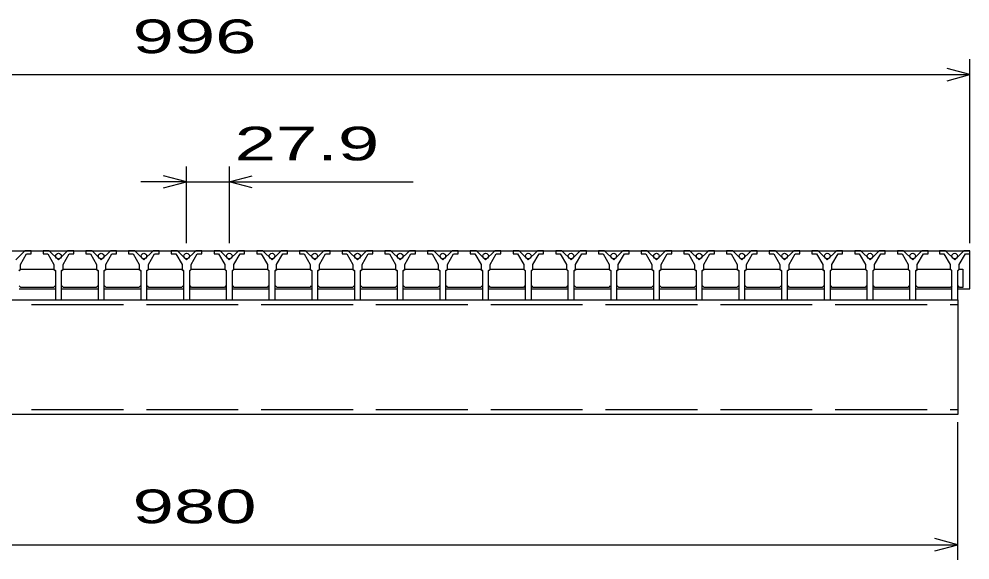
# Model space of a CAD drawing. Units: millimetres, scale not verified. Extents: x -1820 to 1736, y -1282 to 1048.
# Drawn here: x -1039 to -418, y -749 to -396 of the extents above; entities that cross this region are included whole.
import ezdxf
from ezdxf.enums import TextEntityAlignment as Align

# ---------------------------------------------------------------- set-up
doc = ezdxf.new("R2010")
doc.units = ezdxf.units.MM
doc.header["$LTSCALE"] = 10
doc.linetypes.add('DASHED', pattern=[7.5, 6, -1.5])
doc.layers.add('CADPAC_LAYER_0016', color=3, linetype='Continuous', lineweight=25)
doc.layers.add('CADPAC_LAYER_0022', color=2, linetype='Continuous', lineweight=25)
doc.styles.add('ベクトル', font='')
doc.styles.get('ベクトル').set_extended_font_data('ベクトル')

msp = doc.modelspace()

# ---------------------------------------------------------------- linework, layer by layer
at = {"layer": 'CADPAC_LAYER_0016'}
for p, q in [((-1414, -547), (-418, -547)), ((-1035.3, -547), (-1041.3, -553)), ((-1038.3, -556), (-1034.3, -549)), ((-1031.3, -547), (-1035.3, -547)), ((-1034.3, -549), (-1031.3, -549)), ((-1031.3, -549), (-1031.3, -547)), ((-1023.4, -547), (-1023.4, -549)), ((-1019.4, -547), (-1023.4, -547)), ((-1023.4, -549), (-1020.4, -549)), ((-1020.4, -549), (-1016.4, -556)), ((-1013.4, -553), (-1019.4, -547)), ((-1007.4, -547), (-1013.4, -553)), ((-1010.4, -556), (-1006.4, -549)), ((-1003.4, -547), (-1007.4, -547)), ((-1006.4, -549), (-1003.4, -549)), ((-1003.4, -549), (-1003.4, -547)), ((-995.5, -547), (-995.5, -549)), ((-991.5, -547), (-995.5, -547)), ((-995.5, -549), (-992.5, -549)), ((-992.5, -549), (-988.5, -556)), ((-985.5, -553), (-991.5, -547)), ((-979.5, -547), (-985.5, -553)), ((-982.5, -556), (-978.5, -549)), ((-975.5, -547), (-979.5, -547)), ((-978.5, -549), (-975.5, -549)), ((-975.5, -549), (-975.5, -547)), ((-967.6, -547), (-967.6, -549)), ((-963.6, -547), (-967.6, -547)), ((-967.6, -549), (-964.6, -549)), ((-964.6, -549), (-960.6, -556)), ((-957.6, -553), (-963.6, -547)), ((-951.6, -547), (-957.6, -553)), ((-954.6, -556), (-950.6, -549)), ((-947.6, -547), (-951.6, -547)), ((-950.6, -549), (-947.6, -549)), ((-947.6, -549), (-947.6, -547)), ((-939.7, -547), (-939.7, -549)), ((-935.7, -547), (-939.7, -547)), ((-939.7, -549), (-936.7, -549)), ((-936.7, -549), (-932.7, -556)), ((-929.7, -553), (-935.7, -547)), ((-923.7, -547), (-929.7, -553)), ((-926.7, -556), (-922.7, -549)), ((-919.7, -547), (-923.7, -547)), ((-922.7, -549), (-919.7, -549)), ((-919.7, -549), (-919.7, -547)), ((-911.8, -547), (-911.8, -549)), ((-907.8, -547), (-911.8, -547)), ((-911.8, -549), (-908.8, -549)), ((-908.8, -549), (-904.8, -556)), ((-901.8, -553), (-907.8, -547)), ((-895.8, -547), (-901.8, -553)), ((-898.8, -556), (-894.8, -549)), ((-891.8, -547), (-895.8, -547)), ((-894.8, -549), (-891.8, -549)), ((-891.8, -549), (-891.8, -547)), ((-883.9, -547), (-883.9, -549)), ((-879.9, -547), (-883.9, -547)), ((-883.9, -549), (-880.9, -549)), ((-880.9, -549), (-876.9, -556)), ((-873.9, -553), (-879.9, -547)), ((-867.9, -547), (-873.9, -553)), ((-870.9, -556), (-866.9, -549)), ((-863.9, -547), (-867.9, -547)), ((-866.9, -549), (-863.9, -549)), ((-863.9, -549), (-863.9, -547)), ((-856, -547), (-856, -549)), ((-852, -547), (-856, -547)), ((-856, -549), (-853, -549)), ((-853, -549), (-849, -556)), ((-846, -553), (-852, -547)), ((-840, -547), (-846, -553)), ((-843, -556), (-839, -549)), ((-836, -547), (-840, -547)), ((-839, -549), (-836, -549)), ((-836, -549), (-836, -547)), ((-828.1, -547), (-828.1, -549)), ((-824.1, -547), (-828.1, -547)), ((-828.1, -549), (-825.1, -549)), ((-825.1, -549), (-821.1, -556)), ((-818.1, -553), (-824.1, -547)), ((-812.1, -547), (-818.1, -553)), ((-815.1, -556), (-811.1, -549)), ((-808.1, -547), (-812.1, -547)), ((-811.1, -549), (-808.1, -549)), ((-808.1, -549), (-808.1, -547)), ((-800.2, -547), (-800.2, -549)), ((-796.2, -547), (-800.2, -547)), ((-800.2, -549), (-797.2, -549)), ((-797.2, -549), (-793.2, -556)), ((-790.2, -553), (-796.2, -547)), ((-784.2, -547), (-790.2, -553)), ((-787.2, -556), (-783.2, -549)), ((-780.2, -547), (-784.2, -547)), ((-783.2, -549), (-780.2, -549)), ((-780.2, -549), (-780.2, -547)), ((-772.3, -547), (-772.3, -549)), ((-768.3, -547), (-772.3, -547)), ((-772.3, -549), (-769.3, -549)), ((-769.3, -549), (-765.3, -556)), ((-762.3, -553), (-768.3, -547)), ((-756.3, -547), (-762.3, -553)), ((-759.3, -556), (-755.3, -549)), ((-752.3, -547), (-756.3, -547)), ((-755.3, -549), (-752.3, -549)), ((-752.3, -549), (-752.3, -547)), ((-744.4, -547), (-744.4, -549)), ((-740.4, -547), (-744.4, -547)), ((-744.4, -549), (-741.4, -549)), ((-741.4, -549), (-737.4, -556)), ((-734.4, -553), (-740.4, -547)), ((-728.4, -547), (-734.4, -553)), ((-731.4, -556), (-727.4, -549)), ((-724.4, -547), (-728.4, -547)), ((-727.4, -549), (-724.4, -549)), ((-724.4, -549), (-724.4, -547)), ((-716.5, -547), (-716.5, -549)), ((-712.5, -547), (-716.5, -547)), ((-716.5, -549), (-713.5, -549)), ((-713.5, -549), (-709.5, -556)), ((-706.5, -553), (-712.5, -547)), ((-700.5, -547), (-706.5, -553)), ((-703.5, -556), (-699.5, -549)), ((-696.5, -547), (-700.5, -547)), ((-699.5, -549), (-696.5, -549)), ((-696.5, -549), (-696.5, -547)), ((-688.6, -547), (-688.6, -549)), ((-684.6, -547), (-688.6, -547)), ((-688.6, -549), (-685.6, -549)), ((-685.6, -549), (-681.6, -556)), ((-678.6, -553), (-684.6, -547)), ((-672.6, -547), (-678.6, -553)), ((-675.6, -556), (-671.6, -549)), ((-668.6, -547), (-672.6, -547)), ((-671.6, -549), (-668.6, -549)), ((-668.6, -549), (-668.6, -547)), ((-660.7, -547), (-660.7, -549)), ((-656.7, -547), (-660.7, -547)), ((-660.7, -549), (-657.7, -549)), ((-657.7, -549), (-653.7, -556)), ((-650.7, -553), (-656.7, -547)), ((-644.7, -547), (-650.7, -553)), ((-647.7, -556), (-643.7, -549)), ((-640.7, -547), (-644.7, -547)), ((-643.7, -549), (-640.7, -549)), ((-640.7, -549), (-640.7, -547)), ((-632.8, -547), (-632.8, -549)), ((-628.8, -547), (-632.8, -547)), ((-632.8, -549), (-629.8, -549)), ((-629.8, -549), (-625.8, -556)), ((-622.8, -553), (-628.8, -547)), ((-616.8, -547), (-622.8, -553)), ((-619.8, -556), (-615.8, -549)), ((-612.8, -547), (-616.8, -547)), ((-615.8, -549), (-612.8, -549)), ((-612.8, -549), (-612.8, -547)), ((-604.9, -547), (-604.9, -549)), ((-600.9, -547), (-604.9, -547)), ((-604.9, -549), (-601.9, -549)), ((-601.9, -549), (-597.9, -556)), ((-594.9, -553), (-600.9, -547)), ((-588.9, -547), (-594.9, -553)), ((-591.9, -556), (-587.9, -549)), ((-584.9, -547), (-588.9, -547)), ((-587.9, -549), (-584.9, -549)), ((-584.9, -549), (-584.9, -547)), ((-577, -547), (-577, -549)), ((-573, -547), (-577, -547)), ((-577, -549), (-574, -549)), ((-574, -549), (-570, -556)), ((-567, -553), (-573, -547)), ((-561, -547), (-567, -553)), ((-564, -556), (-560, -549)), ((-557, -547), (-561, -547)), ((-560, -549), (-557, -549)), ((-557, -549), (-557, -547)), ((-549.1, -547), (-549.1, -549)), ((-545.1, -547), (-549.1, -547)), ((-549.1, -549), (-546.1, -549)), ((-546.1, -549), (-542.1, -556)), ((-539.1, -553), (-545.1, -547)), ((-533.1, -547), (-539.1, -553)), ((-536.1, -556), (-532.1, -549)), ((-529.1, -547), (-533.1, -547)), ((-532.1, -549), (-529.1, -549)), ((-529.1, -549), (-529.1, -547)), ((-521.2, -547), (-521.2, -549)), ((-517.2, -547), (-521.2, -547)), ((-521.2, -549), (-518.2, -549)), ((-518.2, -549), (-514.2, -556)), ((-511.2, -553), (-517.2, -547)), ((-505.2, -547), (-511.2, -553)), ((-508.2, -556), (-504.2, -549)), ((-501.2, -547), (-505.2, -547)), ((-504.2, -549), (-501.2, -549)), ((-501.2, -549), (-501.2, -547)), ((-493.3, -547), (-493.3, -549)), ((-489.3, -547), (-493.3, -547)), ((-493.3, -549), (-490.3, -549)), ((-490.3, -549), (-486.3, -556)), ((-483.3, -553), (-489.3, -547)), ((-477.3, -547), (-483.3, -553)), ((-480.3, -556), (-476.3, -549)), ((-473.3, -547), (-477.3, -547)), ((-476.3, -549), (-473.3, -549)), ((-473.3, -549), (-473.3, -547)), ((-465.4, -547), (-465.4, -549)), ((-461.4, -547), (-465.4, -547)), ((-465.4, -549), (-462.4, -549)), ((-462.4, -549), (-458.4, -556)), ((-455.4, -553), (-461.4, -547)), ((-449.4, -547), (-455.4, -553)), ((-452.4, -556), (-448.4, -549)), ((-445.4, -547), (-449.4, -547)), ((-448.4, -549), (-445.4, -549)), ((-445.4, -549), (-445.4, -547)), ((-438, -547), (-438, -549)), ((-434, -547), (-438, -547)), ((-438, -549), (-435, -549)), ((-435, -549), (-431, -556)), ((-428, -553), (-434, -547)), ((-422, -547), (-428, -553)), ((-425, -556), (-421, -549)), ((-418, -547), (-422, -547)), ((-421, -549), (-418, -549)), ((-418, -549), (-418, -547)), ((-418, -572), (-418, -547)), ((-1039.3, -560), (-1038.3, -559)), ((-1039.05, -560), (-1038.05, -559)), ((-1038.3, -559), (-1038.3, -556)), ((-1038.05, -559), (-1016.65, -559)), ((-1016.65, -559), (-1015.65, -560)), ((-1016.4, -556), (-1016.4, -559)), ((-1016.4, -559), (-1015.4, -560)), ((-1011.4, -560), (-1010.4, -559)), ((-1011.15, -560), (-1010.15, -559)), ((-1010.4, -559), (-1010.4, -556)), ((-1010.15, -559), (-988.75, -559)), ((-988.75, -559), (-987.75, -560)), ((-988.5, -556), (-988.5, -559)), ((-988.5, -559), (-987.5, -560)), ((-983.5, -560), (-982.5, -559)), ((-983.25, -560), (-982.25, -559)), ((-982.5, -559), (-982.5, -556)), ((-982.25, -559), (-960.85, -559)), ((-960.85, -559), (-959.85, -560)), ((-960.6, -556), (-960.6, -559)), ((-960.6, -559), (-959.6, -560)), ((-955.6, -560), (-954.6, -559)), ((-955.35, -560), (-954.35, -559)), ((-954.6, -559), (-954.6, -556)), ((-954.35, -559), (-932.95, -559)), ((-932.95, -559), (-931.95, -560)), ((-932.7, -556), (-932.7, -559)), ((-932.7, -559), (-931.7, -560)), ((-927.7, -560), (-926.7, -559)), ((-927.45, -560), (-926.45, -559)), ((-926.7, -559), (-926.7, -556)), ((-926.45, -559), (-905.05, -559)), ((-905.05, -559), (-904.05, -560)), ((-904.8, -556), (-904.8, -559)), ((-904.8, -559), (-903.8, -560)), ((-899.8, -560), (-898.8, -559)), ((-899.55, -560), (-898.55, -559)), ((-898.8, -559), (-898.8, -556)), ((-898.55, -559), (-877.15, -559)), ((-877.15, -559), (-876.15, -560)), ((-876.9, -556), (-876.9, -559)), ((-876.9, -559), (-875.9, -560)), ((-871.9, -560), (-870.9, -559)), ((-871.65, -560), (-870.65, -559)), ((-870.9, -559), (-870.9, -556)), ((-870.65, -559), (-849.25, -559)), ((-849.25, -559), (-848.25, -560)), ((-849, -556), (-849, -559)), ((-849, -559), (-848, -560)), ((-844, -560), (-843, -559)), ((-843.75, -560), (-842.75, -559)), ((-843, -559), (-843, -556)), ((-842.75, -559), (-821.35, -559)), ((-821.35, -559), (-820.35, -560)), ((-821.1, -556), (-821.1, -559)), ((-821.1, -559), (-820.1, -560)), ((-816.1, -560), (-815.1, -559)), ((-815.85, -560), (-814.85, -559)), ((-815.1, -559), (-815.1, -556)), ((-814.85, -559), (-793.45, -559)), ((-793.45, -559), (-792.45, -560)), ((-793.2, -556), (-793.2, -559)), ((-793.2, -559), (-792.2, -560)), ((-788.2, -560), (-787.2, -559)), ((-787.95, -560), (-786.95, -559)), ((-787.2, -559), (-787.2, -556)), ((-786.95, -559), (-765.55, -559)), ((-765.55, -559), (-764.55, -560)), ((-765.3, -556), (-765.3, -559)), ((-765.3, -559), (-764.3, -560)), ((-760.3, -560), (-759.3, -559)), ((-760.05, -560), (-759.05, -559)), ((-759.3, -559), (-759.3, -556)), ((-759.05, -559), (-737.65, -559)), ((-737.65, -559), (-736.65, -560)), ((-737.4, -556), (-737.4, -559)), ((-737.4, -559), (-736.4, -560)), ((-732.4, -560), (-731.4, -559)), ((-732.15, -560), (-731.15, -559)), ((-731.4, -559), (-731.4, -556)), ((-731.15, -559), (-709.75, -559)), ((-709.75, -559), (-708.75, -560)), ((-709.5, -556), (-709.5, -559)), ((-709.5, -559), (-708.5, -560)), ((-704.5, -560), (-703.5, -559)), ((-704.25, -560), (-703.25, -559)), ((-703.5, -559), (-703.5, -556)), ((-703.25, -559), (-681.85, -559)), ((-681.85, -559), (-680.85, -560)), ((-681.6, -556), (-681.6, -559)), ((-681.6, -559), (-680.6, -560)), ((-676.6, -560), (-675.6, -559)), ((-676.35, -560), (-675.35, -559)), ((-675.6, -559), (-675.6, -556)), ((-675.35, -559), (-653.95, -559)), ((-653.95, -559), (-652.95, -560)), ((-653.7, -556), (-653.7, -559)), ((-653.7, -559), (-652.7, -560)), ((-648.7, -560), (-647.7, -559)), ((-648.45, -560), (-647.45, -559)), ((-647.7, -559), (-647.7, -556)), ((-647.45, -559), (-626.05, -559)), ((-626.05, -559), (-625.05, -560)), ((-625.8, -556), (-625.8, -559)), ((-625.8, -559), (-624.8, -560)), ((-620.8, -560), (-619.8, -559)), ((-620.55, -560), (-619.55, -559)), ((-619.8, -559), (-619.8, -556)), ((-619.55, -559), (-598.15, -559)), ((-598.15, -559), (-597.15, -560)), ((-597.9, -556), (-597.9, -559)), ((-597.9, -559), (-596.9, -560)), ((-592.9, -560), (-591.9, -559)), ((-592.65, -560), (-591.65, -559)), ((-591.9, -559), (-591.9, -556)), ((-591.65, -559), (-570.25, -559)), ((-570.25, -559), (-569.25, -560)), ((-570, -556), (-570, -559)), ((-570, -559), (-569, -560)), ((-565, -560), (-564, -559)), ((-564.75, -560), (-563.75, -559)), ((-564, -559), (-564, -556)), ((-563.75, -559), (-542.35, -559)), ((-542.35, -559), (-541.35, -560)), ((-542.1, -556), (-542.1, -559)), ((-542.1, -559), (-541.1, -560)), ((-537.1, -560), (-536.1, -559)), ((-536.85, -560), (-535.85, -559)), ((-536.1, -559), (-536.1, -556)), ((-535.85, -559), (-514.45, -559)), ((-514.45, -559), (-513.45, -560)), ((-514.2, -556), (-514.2, -559)), ((-514.2, -559), (-513.2, -560)), ((-509.2, -560), (-508.2, -559)), ((-508.95, -560), (-507.95, -559)), ((-508.2, -559), (-508.2, -556)), ((-507.95, -559), (-486.55, -559)), ((-486.55, -559), (-485.55, -560)), ((-486.3, -556), (-486.3, -559)), ((-486.3, -559), (-485.3, -560)), ((-481.3, -560), (-480.3, -559)), ((-481.05, -560), (-480.05, -559)), ((-480.3, -559), (-480.3, -556)), ((-480.05, -559), (-458.65, -559)), ((-458.65, -559), (-457.65, -560)), ((-458.4, -556), (-458.4, -559)), ((-458.4, -559), (-457.4, -560)), ((-453.4, -560), (-452.4, -559)), ((-453.15, -560), (-452.15, -559)), ((-452.4, -559), (-452.4, -556)), ((-452.15, -559), (-430.75, -559)), ((-431, -556), (-431, -559)), ((-431, -559), (-430, -560)), ((-430.75, -559), (-429.75, -560)), ((-426, -560), (-425, -559)), ((-425.75, -560), (-424.75, -559)), ((-425, -559), (-425, -556)), ((-424.75, -559), (-422.75, -559)), ((-422.75, -559), (-422.75, -571)), ((-1015.4, -560), (-1015.4, -579)), ((-1011.4, -579), (-1011.4, -560)), ((-987.5, -560), (-987.5, -579)), ((-983.5, -579), (-983.5, -560)), ((-959.6, -560), (-959.6, -579)), ((-955.6, -579), (-955.6, -560)), ((-931.7, -560), (-931.7, -579)), ((-927.7, -579), (-927.7, -560)), ((-903.8, -560), (-903.8, -579)), ((-899.8, -579), (-899.8, -560)), ((-875.9, -560), (-875.9, -579)), ((-871.9, -579), (-871.9, -560)), ((-848, -560), (-848, -579)), ((-844, -579), (-844, -560)), ((-820.1, -560), (-820.1, -579)), ((-816.1, -579), (-816.1, -560)), ((-792.2, -560), (-792.2, -579)), ((-788.2, -579), (-788.2, -560)), ((-764.3, -560), (-764.3, -579)), ((-760.3, -579), (-760.3, -560)), ((-736.4, -560), (-736.4, -579)), ((-732.4, -579), (-732.4, -560)), ((-708.5, -560), (-708.5, -579)), ((-704.5, -579), (-704.5, -560)), ((-680.6, -560), (-680.6, -579)), ((-676.6, -579), (-676.6, -560)), ((-652.7, -560), (-652.7, -579)), ((-648.7, -579), (-648.7, -560)), ((-624.8, -560), (-624.8, -579)), ((-620.8, -579), (-620.8, -560)), ((-596.9, -560), (-596.9, -579)), ((-592.9, -579), (-592.9, -560)), ((-569, -560), (-569, -579)), ((-565, -579), (-565, -560)), ((-541.1, -560), (-541.1, -579)), ((-537.1, -579), (-537.1, -560)), ((-513.2, -560), (-513.2, -579)), ((-509.2, -579), (-509.2, -560)), ((-485.3, -560), (-485.3, -579)), ((-481.3, -579), (-481.3, -560)), ((-457.4, -560), (-457.4, -579)), ((-453.4, -579), (-453.4, -560)), ((-430, -560), (-430, -579)), ((-426, -579), (-426, -560)), ((-1038.05, -571), (-1039.05, -570)), ((-1016.65, -571), (-1038.05, -571)), ((-1015.65, -570), (-1016.65, -571)), ((-1010.15, -571), (-1011.15, -570)), ((-988.75, -571), (-1010.15, -571)), ((-987.75, -570), (-988.75, -571)), ((-982.25, -571), (-983.25, -570)), ((-960.85, -571), (-982.25, -571)), ((-959.85, -570), (-960.85, -571)), ((-954.35, -571), (-955.35, -570)), ((-932.95, -571), (-954.35, -571)), ((-931.95, -570), (-932.95, -571)), ((-926.45, -571), (-927.45, -570)), ((-905.05, -571), (-926.45, -571)), ((-904.05, -570), (-905.05, -571)), ((-898.55, -571), (-899.55, -570)), ((-877.15, -571), (-898.55, -571)), ((-876.15, -570), (-877.15, -571)), ((-870.65, -571), (-871.65, -570)), ((-849.25, -571), (-870.65, -571)), ((-848.25, -570), (-849.25, -571)), ((-842.75, -571), (-843.75, -570)), ((-821.35, -571), (-842.75, -571)), ((-820.35, -570), (-821.35, -571)), ((-814.85, -571), (-815.85, -570)), ((-793.45, -571), (-814.85, -571)), ((-792.45, -570), (-793.45, -571)), ((-786.95, -571), (-787.95, -570)), ((-765.55, -571), (-786.95, -571)), ((-764.55, -570), (-765.55, -571)), ((-759.05, -571), (-760.05, -570)), ((-737.65, -571), (-759.05, -571)), ((-736.65, -570), (-737.65, -571)), ((-731.15, -571), (-732.15, -570)), ((-709.75, -571), (-731.15, -571)), ((-708.75, -570), (-709.75, -571)), ((-703.25, -571), (-704.25, -570)), ((-681.85, -571), (-703.25, -571)), ((-680.85, -570), (-681.85, -571)), ((-675.35, -571), (-676.35, -570)), ((-653.95, -571), (-675.35, -571)), ((-652.95, -570), (-653.95, -571)), ((-647.45, -571), (-648.45, -570)), ((-626.05, -571), (-647.45, -571)), ((-625.05, -570), (-626.05, -571)), ((-619.55, -571), (-620.55, -570)), ((-598.15, -571), (-619.55, -571)), ((-597.15, -570), (-598.15, -571)), ((-591.65, -571), (-592.65, -570)), ((-570.25, -571), (-591.65, -571)), ((-569.25, -570), (-570.25, -571)), ((-563.75, -571), (-564.75, -570)), ((-542.35, -571), (-563.75, -571)), ((-541.35, -570), (-542.35, -571)), ((-535.85, -571), (-536.85, -570)), ((-514.45, -571), (-535.85, -571)), ((-513.45, -570), (-514.45, -571)), ((-507.95, -571), (-508.95, -570)), ((-486.55, -571), (-507.95, -571)), ((-485.55, -570), (-486.55, -571)), ((-480.05, -571), (-481.05, -570)), ((-458.65, -571), (-480.05, -571)), ((-457.65, -570), (-458.65, -571)), ((-452.15, -571), (-453.15, -570)), ((-430.75, -571), (-452.15, -571)), ((-429.75, -570), (-430.75, -571)), ((-424.75, -571), (-425.75, -570)), ((-422.75, -571), (-424.75, -571)), ((-1039.05, -572), (-1015.65, -572)), ((-1011.15, -572), (-987.75, -572)), ((-983.25, -572), (-959.85, -572)), ((-955.35, -572), (-931.95, -572)), ((-927.45, -572), (-904.05, -572)), ((-899.55, -572), (-876.15, -572)), ((-871.65, -572), (-848.25, -572)), ((-843.75, -572), (-820.35, -572)), ((-815.85, -572), (-792.45, -572)), ((-787.95, -572), (-764.55, -572)), ((-760.05, -572), (-736.65, -572)), ((-732.15, -572), (-708.75, -572)), ((-704.25, -572), (-680.85, -572)), ((-676.35, -572), (-652.95, -572)), ((-648.45, -572), (-625.05, -572)), ((-620.55, -572), (-597.15, -572)), ((-592.65, -572), (-569.25, -572)), ((-564.75, -572), (-541.35, -572)), ((-536.85, -572), (-513.45, -572)), ((-508.95, -572), (-485.55, -572)), ((-481.05, -572), (-457.65, -572)), ((-453.15, -572), (-430.25, -572)), ((-425.75, -572), (-418, -572)), ((-1406, -579), (-426, -579)), ((-1015.4, -579), (-1011.4, -579)), ((-987.5, -579), (-983.5, -579)), ((-959.6, -579), (-955.6, -579)), ((-931.7, -579), (-927.7, -579)), ((-903.8, -579), (-899.8, -579)), ((-875.9, -579), (-871.9, -579)), ((-848, -579), (-844, -579)), ((-820.1, -579), (-816.1, -579)), ((-792.2, -579), (-788.2, -579)), ((-764.3, -579), (-760.3, -579)), ((-736.4, -579), (-732.4, -579)), ((-708.5, -579), (-704.5, -579)), ((-680.6, -579), (-676.6, -579)), ((-652.7, -579), (-648.7, -579)), ((-624.8, -579), (-620.8, -579)), ((-596.9, -579), (-592.9, -579)), ((-569, -579), (-565, -579)), ((-541.1, -579), (-537.1, -579)), ((-513.2, -579), (-509.2, -579)), ((-485.3, -579), (-481.3, -579)), ((-457.4, -579), (-453.4, -579)), ((-430, -579), (-426, -579)), ((-426, -579), (-426, -654)), ((-426, -654), (-1406, -654))]:
    msp.add_line(p, q, dxfattribs=at)
at = {"layer": 'CADPAC_LAYER_0016', "linetype": 'DASHED'}
for p, q in [((-1406, -582.2), (-426, -582.2)), ((-1406, -650.8), (-426, -650.8))]:
    msp.add_line(p, q, dxfattribs=at)
at = {"layer": 'CADPAC_LAYER_0016'}
for centre in [(-1013.4, -550.5), (-985.5, -550.5), (-957.6, -550.5), (-929.7, -550.5), (-901.8, -550.5), (-873.9, -550.5), (-846, -550.5), (-818.1, -550.5), (-790.2, -550.5), (-762.3, -550.5), (-734.4, -550.5), (-706.5, -550.5), (-678.6, -550.5), (-650.7, -550.5), (-622.8, -550.5), (-594.9, -550.5), (-567, -550.5), (-539.1, -550.5), (-511.2, -550.5), (-483.3, -550.5), (-455.4, -550.5), (-428, -550.5)]:
    msp.add_circle(centre, 1.8, dxfattribs=at)
at = {"layer": 'CADPAC_LAYER_0022', "color": 4}
for p, q in [((-418, -542), (-418, -422)), ((-418, -432), (-433, -428)), ((-1414, -432), (-418, -432)), ((-433, -436), (-418, -432)), ((-929.7, -542), (-929.7, -492)), ((-901.8, -492), (-901.8, -542)), ((-929.7, -502), (-959.7, -502)), ((-929.7, -502), (-944.7, -498)), ((-944.7, -506), (-929.7, -502)), ((-929.7, -502), (-901.8, -502)), ((-901.8, -502), (-886.8, -498)), ((-886.8, -506), (-901.8, -502)), ((-901.8, -502), (-781.8, -502)), ((-426, -749), (-426, -659)), ((-1406, -739), (-426, -739)), ((-426, -739), (-441, -735)), ((-441, -743), (-426, -739))]:
    msp.add_line(p, q, dxfattribs=at)

# ---------------------------------------------------------------- texts
at = {"layer": 'CADPAC_LAYER_0022', "style": 'ベクトル', "width": 1.65}
for s, p in [(' 996 ', (-978.5, -407)), (' 27.9 ', (-911.8, -477)), (' 980 ', (-978.5, -714))]:
    msp.add_text(s, height=21.99, dxfattribs=at).set_placement(p, align=Align.MIDDLE_LEFT)

doc.saveas('drawing.dxf')
